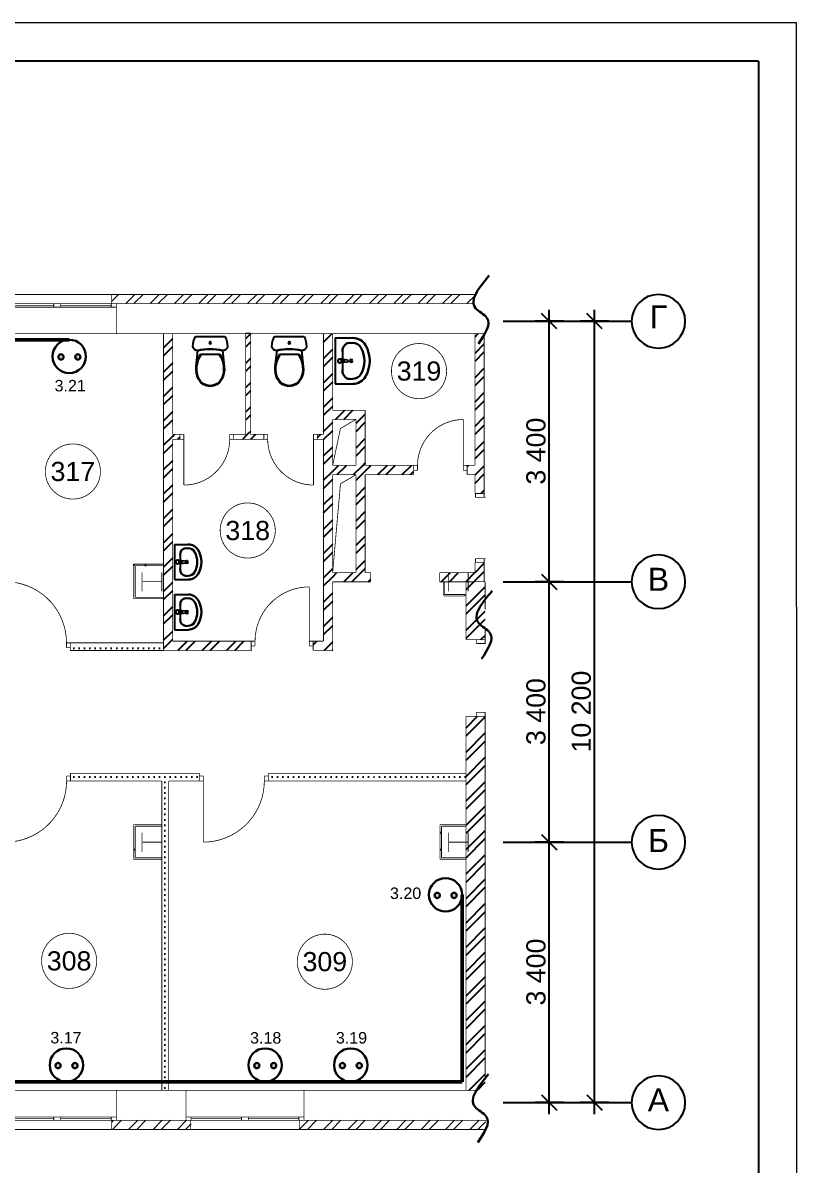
# Model space of a CAD drawing. Header units: millimetres. Extents: x 1781 to 2670, y 88 to 385.
# Drawn here: x 2569.3 to 2670.5, y 235.6 to 384.7 of the extents above; entities that cross this region are included whole.
import ezdxf
from ezdxf.enums import TextEntityAlignment as Align

# ---------------------------------------------------------------- set-up
doc = ezdxf.new("R2010")
doc.units = ezdxf.units.MM
doc.linetypes.add('DOUBLE_DASHED', pattern=[1093.611073, 529.166651, -211.666656, 141.111112, -211.666656])
for name, color, linetype in [('AIAOIEA_NOAIU', 7, 'Continuous'), ('DIMENSIONS', 7, 'Continuous'), ('ЛВС', 1, 'Continuous')]:
    doc.layers.add(name, color=color, linetype=linetype)
doc.styles.add('1', font='arial.ttf')
pattern_1 = [(45, (0, 0), (-159.09903, 159.09903), []), (45, (-53.03, 53.03), (-159.09903, 159.09903), [])]
pattern_2 = [(45, (-247.49, 247.49), (-111.36932, 111.36932), [0, -105, 0, -157.5]), (110, (-448.6, 209.19), (-148.00159, -53.86817), [0, -77, 0, -133])]
pattern_3 = [(0, (0, 0), (0, 69.999999), [0, -69.999999])]
pattern_4 = [(45, (-1192.0047, 2767.534), (-1.5909903, 1.5909903), []), (45, (-1192.535, 2768.0642), (-1.5909903, 1.5909903), [])]

# ---------------------------------------------------------------- blocks, each defined once
blk = doc.blocks.new('FILL_361')
at = {"layer": 'AIAOIEA_NOAIU', "linetype": 'Continuous'}
h = blk.add_hatch(dxfattribs=at)
h.set_pattern_fill('STEEL', scale=75, angle=45, style=0)
h.set_pattern_definition(pattern_1)
h.paths.add_polyline_path([(380181, -246473), (380061, -246353), (379926, -246353), (379926, -246473)], flags=0)
blk = doc.blocks.new('FILL_362')
at = {"layer": 'AIAOIEA_NOAIU', "linetype": 'Continuous'}
h = blk.add_hatch(dxfattribs=at)
h.set_pattern_fill('STEEL', scale=75, angle=45, style=0)
h.set_pattern_definition(pattern_1)
h.paths.add_polyline_path([(379116, -246473), (379116, -246353), (378093, -246353), (377973, -246473)], flags=0)
blk = doc.blocks.new('FILL_365')
at = {"layer": 'AIAOIEA_NOAIU', "linetype": 'Continuous'}
h = blk.add_hatch(dxfattribs=at)
h.set_pattern_fill('STEEL', scale=75, angle=45, style=0)
h.set_pattern_definition(pattern_1)
h.paths.add_polyline_path([(382040, -244178), (382040, -244058), (381938, -244058), (381938, -244178)], flags=0)
blk = doc.blocks.new('FILL_366')
at = {"layer": 'AIAOIEA_NOAIU', "linetype": 'Continuous'}
h = blk.add_hatch(dxfattribs=at)
h.set_pattern_fill('STEEL', scale=75, angle=45, style=0)
h.set_pattern_definition(pattern_1)
h.paths.add_polyline_path([(381238, -244178), (381238, -244058), (380181, -244058), (380181, -244178)], flags=0)
blk = doc.blocks.new('FILL_367')
at = {"layer": 'AIAOIEA_NOAIU', "linetype": 'Continuous'}
h = blk.add_hatch(dxfattribs=at)
h.set_pattern_fill('STEEL', scale=75, angle=45, style=0)
h.set_pattern_definition(pattern_1)
h.paths.add_polyline_path([(380061, -243717), (380061, -243652), (379981, -243652), (379981, -243717)], flags=0)
blk = doc.blocks.new('FILL_368')
at = {"layer": 'AIAOIEA_NOAIU', "linetype": 'Continuous'}
h = blk.add_hatch(dxfattribs=at)
h.set_pattern_fill('STEEL', scale=75, angle=45, style=0)
h.set_pattern_definition(pattern_1)
h.paths.add_polyline_path([(379281, -243717), (379281, -243652), (378887, -243652), (378887, -243717)], flags=0)
blk = doc.blocks.new('FILL_369')
at = {"layer": 'AIAOIEA_NOAIU', "linetype": 'Continuous'}
h = blk.add_hatch(dxfattribs=at)
h.set_pattern_fill('STEEL', scale=75, angle=45, style=0)
h.set_pattern_definition(pattern_1)
h.paths.add_polyline_path([(378187, -243717), (378187, -243652), (378093, -243652), (378093, -243717)], flags=0)
blk = doc.blocks.new('FILL_373')
at = {"layer": 'AIAOIEA_NOAIU', "linetype": 'Continuous'}
h = blk.add_hatch(dxfattribs=at)
h.set_pattern_fill('CUT_STONE', scale=350, style=0)
h.set_pattern_definition(pattern_2)
h.paths.add_polyline_path([(377973, -245349), (377582, -245349), (377602, -245369), (377973, -245369)], flags=0)
blk = doc.blocks.new('FILL_379')
at = {"layer": 'AIAOIEA_NOAIU', "linetype": 'Continuous'}
h = blk.add_hatch(dxfattribs=at)
h.set_pattern_fill('STEEL', scale=75, angle=45, style=0)
h.set_pattern_definition(pattern_1)
h.paths.add_polyline_path([(380181, -243458), (380486, -243458), (380606, -243338), (380181, -243338)], flags=0)
blk = doc.blocks.new('FILL_382')
at = {"layer": 'AIAOIEA_NOAIU', "linetype": 'Continuous'}
h = blk.add_hatch(dxfattribs=at)
h.set_pattern_fill('STEEL', scale=75, angle=45, style=0)
h.set_pattern_definition(pattern_1)
h.paths.add_polyline_path([(377973, -242338), (377973, -246473), (378093, -246353), (378093, -242338)], flags=0)
blk = doc.blocks.new('FILL_386')
at = {"layer": 'AIAOIEA_NOAIU', "linetype": 'Continuous'}
h = blk.add_hatch(dxfattribs=at)
h.set_pattern_fill('CUT_STONE', scale=350, style=0)
h.set_pattern_definition(pattern_2)
h.paths.add_polyline_path([(377582, -249200), (377949, -249200), (377949, -249180), (377602, -249180)], flags=0)
blk = doc.blocks.new('FILL_388')
at = {"layer": 'AIAOIEA_NOAIU', "linetype": 'Continuous'}
h = blk.add_hatch(dxfattribs=at)
h.set_pattern_fill('25__', scale=69.999999, style=0)
h.set_pattern_definition(pattern_3)
h.paths.add_polyline_path([(377949, -248178), (377949, -252218), (378039, -252218), (378039, -248178)], flags=0)
blk = doc.blocks.new('FILL_395')
at = {"layer": 'AIAOIEA_NOAIU', "linetype": 'Continuous'}
h = blk.add_hatch(dxfattribs=at)
h.set_pattern_fill('25__', scale=69.999999, style=0)
h.set_pattern_definition(pattern_3)
h.paths.add_polyline_path([(377973, -246475), (377973, -246375), (376757, -246375), (376757, -246475)], flags=0)
blk = doc.blocks.new('FILL_403')
at = {"layer": 'AIAOIEA_NOAIU', "linetype": 'Continuous'}
h = blk.add_hatch(dxfattribs=at)
h.set_pattern_fill('CUT_STONE', scale=350, style=0)
h.set_pattern_definition(pattern_2)
h.paths.add_polyline_path([(377582, -245349), (377582, -245800), (377602, -245780), (377602, -245369)], flags=0)
blk = doc.blocks.new('FILL_406')
at = {"layer": 'AIAOIEA_NOAIU', "linetype": 'Continuous'}
h = blk.add_hatch(dxfattribs=at)
h.set_pattern_fill('CUT_STONE', scale=350, style=0)
h.set_pattern_definition(pattern_2)
h.paths.add_polyline_path([(377582, -248749), (377582, -249200), (377602, -249180), (377602, -248769)], flags=0)
blk = doc.blocks.new('FILL_408')
at = {"layer": 'AIAOIEA_NOAIU', "linetype": 'Continuous'}
h = blk.add_hatch(dxfattribs=at)
h.set_pattern_fill('STEEL', scale=75, angle=45, style=0)
h.set_pattern_definition(pattern_1)
h.paths.add_polyline_path([(382040, -245578), (382160, -245578), (382160, -245325), (382040, -245325)], flags=0)
blk = doc.blocks.new('FILL_409')
at = {"layer": 'AIAOIEA_NOAIU', "linetype": 'Continuous'}
h = blk.add_hatch(dxfattribs=at)
h.set_pattern_fill('STEEL', scale=75, angle=45, style=0)
h.set_pattern_definition(pattern_1)
h.paths.add_polyline_path([(382040, -244425), (382160, -244425), (382160, -242338), (382040, -242338)], flags=0)
blk = doc.blocks.new('FILL_419')
at = {"layer": 'AIAOIEA_NOAIU', "linetype": 'Continuous'}
h = blk.add_hatch(dxfattribs=at)
h.set_pattern_fill('CUT_STONE', scale=350, style=0)
h.set_pattern_definition(pattern_2)
h.paths.add_polyline_path([(381582, -248749), (381582, -249200), (381602, -249180), (381602, -248769)], flags=0)
blk = doc.blocks.new('FILL_422')
at = {"layer": 'AIAOIEA_NOAIU', "linetype": 'Continuous'}
h = blk.add_hatch(dxfattribs=at)
h.set_pattern_fill('25__', scale=69.999999, style=0)
h.set_pattern_definition(pattern_3)
h.paths.add_polyline_path([(381922, -248178), (381922, -248078), (379340, -248078), (379340, -248178)], flags=0)
blk = doc.blocks.new('FILL_423')
at = {"layer": 'AIAOIEA_NOAIU', "linetype": 'Continuous'}
h = blk.add_hatch(dxfattribs=at)
h.set_pattern_fill('25__', scale=69.999999, style=0)
h.set_pattern_definition(pattern_3)
h.paths.add_polyline_path([(378440, -248178), (378440, -248078), (376757, -248078), (376757, -248178)], flags=0)
blk = doc.blocks.new('FILL_431')
at = {"layer": 'AIAOIEA_NOAIU', "linetype": 'Continuous'}
h = blk.add_hatch(dxfattribs=at)
h.set_pattern_fill('CUT_STONE', scale=350, style=0)
h.set_pattern_definition(pattern_2)
h.paths.add_polyline_path([(381922, -248749), (381582, -248749), (381602, -248769), (381922, -248769)], flags=0)
blk = doc.blocks.new('FILL_440')
at = {"layer": 'AIAOIEA_NOAIU', "linetype": 'Continuous'}
h = blk.add_hatch(dxfattribs=at)
h.set_pattern_fill('STEEL', scale=75, angle=45, style=0)
h.set_pattern_definition(pattern_1)
h.paths.add_polyline_path([(379046, -242332), (379046, -243652), (379111, -243652), (379111, -242332)], flags=0)
blk = doc.blocks.new('FILL_441')
at = {"layer": 'AIAOIEA_NOAIU', "linetype": 'Continuous'}
h = blk.add_hatch(dxfattribs=at)
h.set_pattern_fill('CUT_STONE', scale=350, style=0)
h.set_pattern_definition(pattern_2)
h.paths.add_polyline_path([(377582, -245800), (377973, -245800), (377973, -245780), (377602, -245780)], flags=0)
blk = doc.blocks.new('FILL_442')
at = {"layer": 'AIAOIEA_NOAIU', "linetype": 'Continuous'}
h = blk.add_hatch(dxfattribs=at)
h.set_pattern_fill('CUT_STONE', scale=350, style=0)
h.set_pattern_definition(pattern_2)
h.paths.add_polyline_path([(381633, -245763), (381910, -245763), (381910, -245743), (381633, -245743)], flags=0)
blk = doc.blocks.new('FILL_446')
at = {"layer": 'AIAOIEA_NOAIU', "linetype": 'Continuous'}
h = blk.add_hatch(dxfattribs=at)
h.set_pattern_fill('STEEL', scale=75, angle=45, style=0)
h.set_pattern_definition(pattern_1)
h.paths.add_polyline_path([(382040, -245578), (382040, -245458), (381577, -245458), (381577, -245578)], flags=0)
blk = doc.blocks.new('FILL_447')
at = {"layer": 'AIAOIEA_NOAIU', "linetype": 'Continuous'}
h = blk.add_hatch(dxfattribs=at)
h.set_pattern_fill('STEEL', scale=75, angle=45, style=0)
h.set_pattern_definition(pattern_1)
h.paths.add_polyline_path([(380677, -245578), (380677, -245458), (380181, -245458), (380181, -245578)], flags=0)
blk = doc.blocks.new('FILL_451')
at = {"layer": 'AIAOIEA_NOAIU', "linetype": 'Continuous'}
h = blk.add_hatch(dxfattribs=at)
h.set_pattern_fill('STEEL', scale=75, angle=45, style=0)
h.set_pattern_definition(pattern_1)
h.paths.add_polyline_path([(380061, -242338), (380061, -246353), (380181, -246473), (380181, -242338)], flags=0)
blk = doc.blocks.new('FILL_455')
at = {"layer": 'AIAOIEA_NOAIU', "linetype": 'Continuous'}
h = blk.add_hatch(dxfattribs=at)
h.set_pattern_fill('STEEL', scale=75, angle=45, style=0)
h.set_pattern_definition(pattern_1)
h.paths.add_polyline_path([(381922, -252218), (382172, -252218), (382172, -247333), (381922, -247333)], flags=0)
blk = doc.blocks.new('FILL_456')
at = {"layer": 'AIAOIEA_NOAIU', "linetype": 'Continuous'}
h = blk.add_hatch(dxfattribs=at)
h.set_pattern_fill('STEEL', scale=75, angle=45, style=0)
h.set_pattern_definition(pattern_1)
h.paths.add_polyline_path([(381922, -246333), (382172, -246333), (382172, -245578), (381922, -245578)], flags=0)
blk = doc.blocks.new('FILL_462')
at = {"layer": 'AIAOIEA_NOAIU', "linetype": 'Continuous'}
h = blk.add_hatch(dxfattribs=at)
h.set_pattern_fill('STEEL', scale=75, angle=45, style=0)
h.set_pattern_definition(pattern_1)
h.paths.add_polyline_path([(380486, -243458), (380486, -244058), (380606, -244058), (380606, -243338)], flags=0)
blk = doc.blocks.new('FILL_463')
at = {"layer": 'AIAOIEA_NOAIU', "linetype": 'Continuous'}
h = blk.add_hatch(dxfattribs=at)
h.set_pattern_fill('STEEL', scale=75, angle=45, style=0)
h.set_pattern_definition(pattern_1)
h.paths.add_polyline_path([(380486, -244178), (380486, -245458), (380606, -245458), (380606, -244178)], flags=0)
blk = doc.blocks.new('роз')
at = {"layer": 'ЛВС', "lineweight": 30}
h = blk.add_hatch(color=256, dxfattribs=at)
h.paths.add_polyline_path([(372144.46, -252846.29, 1), (372145.16, -252846.29, 1)])
h.paths.add_polyline_path([(372146.66, -252846.29, 1), (372147.36, -252846.29, 1)])
for centre, radius in [((372145.89, -252846.22), 2.18), ((372144.81, -252846.29), 0.347), ((372147.01, -252846.29), 0.347)]:
    blk.add_circle(centre, radius, dxfattribs=at)

msp = doc.modelspace()

# ---------------------------------------------------------------- hatches: boundary and pattern name
at = {"layer": 'AIAOIEA_NOAIU', "linetype": 'Continuous', "lineweight": 0}
h = msp.add_hatch(dxfattribs=at)
h.set_pattern_fill('STEEL', scale=0.75, angle=45, style=0)
h.set_pattern_definition(pattern_4)
h.paths.add_polyline_path([(2628.19, 348.12), (2628.19, 348.27), (2628.19, 348.44), (2628.22, 348.61), (2628.27, 348.78), (2628.33, 348.96), (2628.4, 349.14), (2628.46, 349.26), (2580.94, 349.26), (2580.94, 348.12)])
h = msp.add_hatch(dxfattribs=at)
h.set_pattern_fill('STEEL', scale=0.75, angle=45, style=0)
h.set_pattern_definition(pattern_4)
h.paths.add_polyline_path([(2580.95, 240.26), (2591.31, 240.26), (2591.31, 241.46), (2580.95, 241.46)], flags=0)
h = msp.add_hatch(dxfattribs=at)
h.set_pattern_fill('STEEL', scale=0.75, angle=45, style=0)
h.set_pattern_definition(pattern_4)
h.paths.add_polyline_path([(2629.77, 240.26), (2629.77, 241.46), (2605.38, 241.46), (2605.38, 240.26)])

# ---------------------------------------------------------------- linework, layer by layer
at = {"linetype": 'Continuous', "lineweight": 20}
for p, q in [((2670.39, 384.72), (2250.46, 384.72)), ((2670.46, 87.72), (2670.39, 384.72))]:
    msp.add_line(p, q, dxfattribs=at)
for p, q in [((2665.39, 379.72), (2270.39, 379.72)), ((2665.46, 92.72), (2665.46, 379.72))]:
    msp.add_line(p, q)
at = {"layer": 'AIAOIEA_NOAIU', "color": 7, "linetype": 'Continuous'}
for p, q in [((2591.58, 342.81), (2591.64, 343.14)), ((2591.64, 343.14), (2591.74, 343.47)), ((2591.74, 343.47), (2591.88, 343.77)), ((2591.88, 343.77), (2595.74, 343.77)), ((2595.74, 343.77), (2595.88, 343.47)), ((2595.88, 343.47), (2595.98, 343.14)), ((2595.98, 343.14), (2596.04, 342.81)), ((2601.9, 342.81), (2601.96, 343.14)), ((2601.96, 343.14), (2602.06, 343.47)), ((2602.06, 343.47), (2602.2, 343.77)), ((2602.2, 343.77), (2606.07, 343.77)), ((2606.07, 343.77), (2606.2, 343.47)), ((2606.2, 343.47), (2606.3, 343.14)), ((2606.3, 343.14), (2606.36, 342.81)), ((2610.14, 343.59), (2610.14, 337.59)), ((2610.14, 343.59), (2612.43, 343.59)), ((2591.56, 342.48), (2591.58, 342.81)), ((2591.61, 342.25), (2591.56, 342.48)), ((2591.76, 342.07), (2591.61, 342.25)), ((2591.97, 341.96), (2591.76, 342.07)), ((2592.21, 341.96), (2591.97, 341.96)), ((2591.98, 339.84), (2592.21, 341.96)), ((2595.41, 341.96), (2595.64, 339.84)), ((2595.65, 341.96), (2595.41, 341.96)), ((2595.86, 342.07), (2595.65, 341.96)), ((2596.01, 342.25), (2595.86, 342.07)), ((2596.06, 342.48), (2596.01, 342.25)), ((2596.04, 342.81), (2596.06, 342.48)), ((2601.88, 342.48), (2601.9, 342.81)), ((2601.94, 342.25), (2601.88, 342.48)), ((2602.08, 342.07), (2601.94, 342.25)), ((2602.3, 341.96), (2602.08, 342.07)), ((2602.3, 339.84), (2602.54, 341.96)), ((2602.54, 341.96), (2602.3, 341.96)), ((2605.73, 341.96), (2605.97, 339.84)), ((2605.97, 341.96), (2605.73, 341.96)), ((2606.18, 342.07), (2605.97, 341.96)), ((2606.33, 342.25), (2606.18, 342.07)), ((2606.38, 342.48), (2606.33, 342.25)), ((2606.36, 342.81), (2606.38, 342.48)), ((2611.07, 341.78), (2611.07, 339.4)), ((2611.98, 342.94), (2612.43, 342.94)), ((2591.98, 339.84), (2592.05, 340.27)), ((2592.05, 340.27), (2592.17, 340.69)), ((2592.06, 339.84), (2592.14, 340.27)), ((2592.14, 340.27), (2592.26, 340.69)), ((2592.17, 340.69), (2592.35, 341.09)), ((2592.26, 340.69), (2592.44, 341.09)), ((2592.35, 341.09), (2592.56, 341.47)), ((2592.44, 341.09), (2592.66, 341.47)), ((2592.56, 341.47), (2595.06, 341.47)), ((2594.96, 341.47), (2595.18, 341.09)), ((2595.06, 341.47), (2595.28, 341.09)), ((2595.18, 341.09), (2595.36, 340.69)), ((2595.28, 341.09), (2595.45, 340.69)), ((2595.36, 340.69), (2595.49, 340.27)), ((2595.45, 340.69), (2595.57, 340.27)), ((2595.49, 340.27), (2595.56, 339.84)), ((2595.57, 340.27), (2595.64, 339.84)), ((2602.3, 339.84), (2602.38, 340.27)), ((2602.38, 340.27), (2602.5, 340.69)), ((2602.38, 339.84), (2602.46, 340.27)), ((2602.46, 340.27), (2602.58, 340.69)), ((2602.5, 340.69), (2602.67, 341.09)), ((2602.58, 340.69), (2602.76, 341.09)), ((2602.67, 341.09), (2602.89, 341.47)), ((2602.76, 341.09), (2602.98, 341.47)), ((2602.89, 341.47), (2605.38, 341.47)), ((2605.28, 341.47), (2605.51, 341.09)), ((2605.38, 341.47), (2605.6, 341.09)), ((2605.51, 341.09), (2605.68, 340.69)), ((2605.6, 341.09), (2605.77, 340.69)), ((2605.68, 340.69), (2605.81, 340.27)), ((2605.77, 340.69), (2605.89, 340.27)), ((2605.81, 340.27), (2605.88, 339.84)), ((2605.89, 340.27), (2605.97, 339.84)), ((2610.73, 340.83), (2610.68, 340.83)), ((2610.73, 340.35), (2610.68, 340.35)), ((2611.14, 340.8), (2610.73, 340.83)), ((2611.14, 340.38), (2610.73, 340.35)), ((2610.97, 340.45), (2610.97, 340.73)), ((2610.97, 340.73), (2611.11, 340.73)), ((2610.97, 340.45), (2610.97, 340.73)), ((2611.11, 340.45), (2610.97, 340.45)), ((2611.76, 340.7), (2611.23, 340.77)), ((2611.23, 340.41), (2611.76, 340.48)), ((2591.96, 339.42), (2591.98, 339.84)), ((2592.01, 339), (2591.96, 339.42)), ((2592.12, 338.59), (2592.01, 339)), ((2592.05, 339.42), (2592.06, 339.84)), ((2592.09, 339.01), (2592.05, 339.42)), ((2592.19, 338.61), (2592.09, 339.01)), ((2592.28, 338.2), (2592.12, 338.59)), ((2592.35, 338.23), (2592.19, 338.61)), ((2595.43, 338.61), (2595.27, 338.23)), ((2595.5, 338.59), (2595.34, 338.2)), ((2595.53, 339.01), (2595.43, 338.61)), ((2595.61, 339), (2595.5, 338.59)), ((2595.57, 339.42), (2595.53, 339.01)), ((2595.56, 339.84), (2595.57, 339.42)), ((2595.66, 339.42), (2595.61, 339)), ((2595.64, 339.84), (2595.66, 339.42)), ((2602.29, 339.42), (2602.3, 339.84)), ((2602.33, 339), (2602.29, 339.42)), ((2602.44, 338.59), (2602.33, 339)), ((2602.37, 339.42), (2602.38, 339.84)), ((2602.41, 339.01), (2602.37, 339.42)), ((2602.52, 338.61), (2602.41, 339.01)), ((2602.6, 338.2), (2602.44, 338.59)), ((2602.68, 338.23), (2602.52, 338.61)), ((2605.75, 338.61), (2605.59, 338.23)), ((2605.83, 338.59), (2605.66, 338.2)), ((2605.85, 339.01), (2605.75, 338.61)), ((2605.93, 339), (2605.83, 338.59)), ((2605.9, 339.42), (2605.85, 339.01)), ((2605.88, 339.84), (2605.9, 339.42)), ((2605.98, 339.42), (2605.93, 339)), ((2605.97, 339.84), (2605.98, 339.42)), ((2611.07, 339.4), (2611.07, 339.4)), ((2592.55, 337.82), (2592.28, 338.2)), ((2592.61, 337.87), (2592.35, 338.23)), ((2592.91, 337.52), (2592.55, 337.82)), ((2592.95, 337.59), (2592.61, 337.87)), ((2593.34, 337.34), (2592.91, 337.52)), ((2593.37, 337.41), (2592.95, 337.59)), ((2593.81, 337.27), (2593.34, 337.34)), ((2593.81, 337.35), (2593.37, 337.41)), ((2594.26, 337.41), (2593.81, 337.35)), ((2594.28, 337.34), (2593.81, 337.27)), ((2594.67, 337.59), (2594.26, 337.41)), ((2594.71, 337.52), (2594.28, 337.34)), ((2595.01, 337.87), (2594.67, 337.59)), ((2595.07, 337.82), (2594.71, 337.52)), ((2595.27, 338.23), (2595.01, 337.87)), ((2595.34, 338.2), (2595.07, 337.82)), ((2602.87, 337.82), (2602.6, 338.2)), ((2602.93, 337.87), (2602.68, 338.23)), ((2603.23, 337.52), (2602.87, 337.82)), ((2603.28, 337.59), (2602.93, 337.87)), ((2603.67, 337.34), (2603.23, 337.52)), ((2603.69, 337.41), (2603.28, 337.59)), ((2604.13, 337.27), (2603.67, 337.34)), ((2604.13, 337.35), (2603.69, 337.41)), ((2604.58, 337.41), (2604.13, 337.35)), ((2604.6, 337.34), (2604.13, 337.27)), ((2604.99, 337.59), (2604.58, 337.41)), ((2605.03, 337.52), (2604.6, 337.34)), ((2605.34, 337.87), (2604.99, 337.59)), ((2605.4, 337.82), (2605.03, 337.52)), ((2605.59, 338.23), (2605.34, 337.87)), ((2605.66, 338.2), (2605.4, 337.82)), ((2610.14, 337.59), (2612.43, 337.59)), ((2611.98, 338.24), (2612.43, 338.24)), ((2589.16, 316.64), (2589.16, 312.04)), ((2589.16, 316.64), (2590.94, 316.64)), ((2590.58, 316.14), (2590.94, 316.14)), ((2589.88, 315.25), (2589.88, 313.43)), ((2589.54, 314.58), (2589.49, 314.58)), ((2589.54, 314.1), (2589.49, 314.1)), ((2589.95, 314.55), (2589.54, 314.58)), ((2589.95, 314.13), (2589.54, 314.1)), ((2589.78, 314.2), (2589.78, 314.47)), ((2589.78, 314.47), (2589.92, 314.47)), ((2589.78, 314.2), (2589.78, 314.47)), ((2589.92, 314.2), (2589.78, 314.2)), ((2589.88, 313.43), (2589.88, 313.43)), ((2590.57, 314.45), (2590.04, 314.51)), ((2590.04, 314.16), (2590.57, 314.23)), ((2589.16, 312.04), (2590.94, 312.04)), ((2590.58, 312.54), (2590.94, 312.54)), ((2589.16, 310.1), (2589.16, 305.5)), ((2589.16, 310.1), (2590.94, 310.1)), ((2589.88, 308.71), (2589.88, 306.89)), ((2590.58, 309.6), (2590.94, 309.6)), ((2589.54, 308.04), (2589.49, 308.04)), ((2589.54, 307.56), (2589.49, 307.57)), ((2589.95, 308.01), (2589.54, 308.04)), ((2589.95, 307.59), (2589.54, 307.56)), ((2589.78, 307.67), (2589.78, 307.94)), ((2589.78, 307.94), (2589.92, 307.94)), ((2589.78, 307.67), (2589.78, 307.94)), ((2589.92, 307.67), (2589.78, 307.67)), ((2590.57, 307.91), (2590.04, 307.98)), ((2590.04, 307.63), (2590.57, 307.69)), ((2589.88, 306.89), (2589.88, 306.89)), ((2590.58, 306), (2590.94, 306)), ((2589.16, 305.5), (2590.94, 305.5))]:
    msp.add_line(p, q, dxfattribs=at)
at = {"layer": 'AIAOIEA_NOAIU', "color": 7, "linetype": 'Continuous', "lineweight": 30, "const_width": 0.1}
for points in [[(2580.94, 349.26), (2566.74, 349.26)], [(2580.94, 348.06), (2580.94, 349.26)], [(2628.46, 349.26), (2580.94, 349.26)], [(2581.54, 348.06), (2566.14, 348.06)], [(2581.54, 347.61), (2566.14, 347.61)], [(2566.81, 347.84), (2573.4, 347.84)], [(2573.4, 348.06), (2573.4, 347.61)], [(2574.29, 348.06), (2574.29, 347.61)], [(2580.88, 347.84), (2574.29, 347.84)], [(2580.88, 348.06), (2580.88, 347.61)], [(2628.2, 348.06), (2580.94, 348.06)], [(2581.54, 344.16), (2581.54, 348.06)], [(2566.14, 344.16), (2581.54, 344.16)], [(2581.54, 344.16), (2629.69, 344.16)], [(2587.72, 344.16), (2587.72, 302.81)], [(2588.92, 344.16), (2587.72, 344.16)], [(2588.92, 331.01), (2588.92, 344.16)], [(2598.45, 344.22), (2598.45, 331.01)], [(2599.1, 344.22), (2598.45, 344.22)], [(2599.1, 331.01), (2599.1, 344.22)], [(2608.6, 344.16), (2608.6, 331.01)], [(2609.8, 344.16), (2608.6, 344.16)], [(2609.8, 334.15), (2609.8, 344.16)], [(2628.39, 344.16), (2628.39, 326.95)], [(2629.59, 344.16), (2628.39, 344.16)], [(2629.59, 323.28), (2629.59, 344.16)], [(2614.05, 334.15), (2609.8, 334.15)], [(2614.05, 326.95), (2614.05, 334.15)], [(2609.8, 332.95), (2612.85, 332.95)], [(2609.8, 326.95), (2609.8, 332.95)], [(2610.82, 331.77), (2612.85, 332.95)], [(2612.85, 332.95), (2612.85, 326.95)], [(2626.87, 326.95), (2626.87, 332.94)], [(2589.87, 331.01), (2588.92, 331.01)], [(2589.87, 331.01), (2589.87, 330.36)], [(2590.37, 331), (2589.87, 331)], [(2589.87, 331), (2589.87, 330.36)], [(2590.37, 330.36), (2590.37, 331)], [(2596.36, 330.36), (2596.36, 331)], [(2596.36, 331), (2596.87, 331)], [(2596.87, 331.01), (2596.87, 330.36)], [(2598.45, 331.01), (2596.87, 331.01)], [(2596.87, 331), (2596.87, 330.36)], [(2600.81, 331.01), (2599.1, 331.01)], [(2600.81, 331.01), (2600.81, 330.36)], [(2601.32, 331), (2600.81, 331)], [(2600.81, 331), (2600.81, 330.36)], [(2601.32, 330.36), (2601.32, 331)], [(2607.3, 330.36), (2607.3, 331)], [(2607.3, 331), (2607.81, 331)], [(2607.81, 331.01), (2607.81, 330.36)], [(2608.6, 331.01), (2607.81, 331.01)], [(2607.81, 331), (2607.81, 330.36)], [(2609.8, 326.95), (2610.82, 331.77)], [(2588.92, 330.36), (2589.87, 330.36)], [(2588.92, 304.01), (2588.92, 330.36)], [(2589.87, 330.36), (2590.37, 330.36)], [(2590.37, 330.36), (2590.37, 324.38)], [(2596.87, 330.36), (2596.36, 330.36)], [(2596.87, 330.36), (2600.81, 330.36)], [(2600.81, 330.36), (2601.32, 330.36)], [(2607.81, 330.36), (2607.3, 330.36)], [(2607.3, 330.36), (2607.3, 324.38)], [(2607.81, 330.36), (2608.6, 330.36)], [(2608.6, 330.36), (2608.6, 304.01)], [(2612.85, 326.95), (2609.8, 326.95)], [(2620.37, 326.95), (2614.05, 326.95)], [(2620.37, 326.95), (2620.88, 326.95)], [(2620.37, 326.32), (2620.37, 326.95)], [(2620.37, 326.95), (2620.37, 325.75)], [(2620.88, 326.95), (2620.88, 326.32)], [(2627.37, 326.95), (2626.87, 326.95)], [(2626.87, 326.95), (2626.87, 326.32)], [(2627.37, 326.32), (2627.37, 326.95)], [(2627.37, 326.95), (2627.37, 325.75)], [(2628.39, 326.95), (2627.37, 326.95)], [(2609.8, 325.75), (2612.85, 325.75)], [(2609.8, 312.95), (2609.8, 325.75)], [(2610.82, 324.55), (2612.85, 325.73)], [(2612.85, 325.75), (2612.85, 312.95)], [(2614.05, 325.75), (2620.37, 325.75)], [(2614.05, 312.95), (2614.05, 325.75)], [(2620.88, 326.32), (2620.37, 326.32)], [(2626.87, 326.32), (2627.37, 326.32)], [(2627.37, 325.75), (2628.39, 325.75)], [(2628.39, 325.75), (2628.39, 323.28)], [(2609.8, 312.95), (2610.82, 324.55)], [(2629.59, 323.28), (2628.39, 323.28)], [(2628.45, 322.78), (2628.45, 323.28)], [(2628.45, 323.28), (2629.59, 323.28)], [(2629.59, 322.78), (2628.45, 322.78)], [(2629.59, 323.28), (2629.59, 322.78)], [(2629.59, 314.78), (2628.45, 314.78)], [(2628.45, 314.78), (2628.45, 314.28)], [(2629.59, 314.28), (2629.59, 314.78)], [(2629.59, 314.78), (2629.77, 314.78)], [(2587.72, 314.05), (2583.82, 314.05)], [(2583.82, 314.05), (2583.82, 309.54)], [(2584.02, 313.85), (2587.72, 313.85)], [(2584.02, 309.74), (2584.02, 313.85)], [(2587.72, 313.85), (2587.72, 314.05)], [(2629.59, 314.28), (2628.39, 314.28)], [(2628.39, 314.28), (2628.39, 312.95)], [(2628.45, 314.28), (2629.59, 314.28)], [(2629.59, 311.76), (2629.59, 314.28)], [(2584.92, 310.5), (2584.92, 313.01)], [(2584.99, 311.76), (2587.5, 311.76)], [(2587.5, 310.5), (2587.5, 313.01)], [(2612.85, 312.95), (2609.8, 312.95)], [(2609.8, 311.75), (2614.76, 311.75)], [(2609.8, 302.81), (2609.8, 311.75)], [(2614.76, 312.95), (2614.05, 312.95)], [(2614.76, 311.81), (2614.76, 312.95)], [(2614.76, 312.95), (2614.76, 311.75)], [(2623.76, 311.81), (2623.76, 312.95)], [(2623.76, 312.95), (2623.76, 311.75)], [(2628.39, 312.95), (2623.76, 312.95)], [(2623.76, 311.75), (2628.39, 311.75)], [(2624.24, 311.75), (2624.24, 310.1)], [(2624.44, 311.75), (2624.24, 311.75)], [(2624.44, 310.1), (2624.44, 311.75)], [(2624.92, 310.5), (2624.92, 313.01)], [(2624.99, 311.76), (2627.5, 311.76)], [(2629.71, 311.76), (2627.21, 311.76)], [(2627.21, 311.76), (2627.21, 304.2)], [(2627.5, 310.5), (2627.5, 313.01)], [(2628.39, 311.76), (2629.59, 311.76)], [(2628.39, 311.75), (2628.39, 311.76)], [(2629.71, 308.16), (2629.71, 311.76)], [(2606.75, 304.01), (2606.75, 311.09)], [(2583.82, 309.54), (2587.72, 309.54)], [(2587.72, 309.74), (2584.02, 309.74)], [(2587.72, 309.54), (2587.72, 309.74)], [(2624.24, 310.1), (2624.33, 310.1)], [(2624.33, 310.1), (2624.33, 309.9)], [(2624.33, 309.9), (2627.1, 309.9)], [(2627.1, 310.1), (2624.44, 310.1)], [(2627.1, 309.9), (2627.1, 310.1)], [(2629.77, 308.16), (2629.71, 308.16)], [(2629.71, 305.66), (2629.77, 305.66)], [(2629.71, 304.2), (2629.71, 305.66)], [(2629.71, 304.2), (2627.21, 304.2)], [(2628.57, 303.7), (2628.57, 304.2)], [(2628.57, 304.2), (2629.71, 304.2)], [(2629.71, 304.2), (2629.71, 303.7)], [(2575.56, 303.78), (2575.05, 303.78)], [(2575.05, 303.78), (2575.05, 303.15)], [(2575.05, 303.15), (2575.56, 303.15)], [(2575.56, 303.15), (2575.56, 303.78)], [(2575.56, 303.78), (2575.56, 302.78)], [(2587.72, 303.78), (2575.56, 303.78)], [(2575.56, 302.78), (2587.72, 302.78)], [(2587.72, 302.78), (2587.72, 303.78)], [(2587.72, 302.81), (2599.16, 302.81)], [(2599.16, 304.01), (2588.92, 304.01)], [(2599.16, 304.01), (2599.67, 304.01)], [(2599.16, 303.37), (2599.16, 304.01)], [(2599.16, 304.01), (2599.16, 302.81)], [(2599.67, 303.37), (2599.16, 303.37)], [(2599.67, 304.01), (2599.67, 303.37)], [(2607.26, 304.01), (2606.75, 304.01)], [(2606.75, 304.01), (2606.75, 303.37)], [(2606.75, 303.37), (2607.26, 303.37)], [(2607.26, 303.37), (2607.26, 304.01)], [(2607.26, 304.01), (2607.26, 302.81)], [(2608.6, 304.01), (2607.26, 304.01)], [(2607.26, 302.81), (2609.8, 302.81)], [(2629.71, 303.7), (2628.57, 303.7)], [(2629.71, 303.7), (2629.77, 303.7)], [(2629.71, 294.2), (2627.21, 294.2)], [(2627.21, 294.2), (2627.21, 245.36)], [(2629.71, 294.7), (2628.57, 294.7)], [(2628.57, 294.7), (2628.57, 294.2)], [(2628.57, 294.2), (2629.71, 294.2)], [(2629.71, 294.2), (2629.71, 294.7)], [(2629.71, 246.92), (2629.71, 294.2)], [(2575.06, 285.75), (2575.06, 286.39)], [(2575.06, 286.39), (2575.57, 286.39)], [(2575.57, 286.75), (2575.57, 285.75)], [(2592.39, 286.75), (2575.57, 286.75)], [(2575.57, 286.39), (2575.57, 285.75)], [(2592.39, 286.75), (2592.39, 285.75)], [(2592.9, 286.39), (2592.39, 286.39)], [(2592.39, 286.39), (2592.39, 285.75)], [(2592.9, 285.75), (2592.9, 286.39)], [(2600.88, 285.75), (2600.88, 286.39)], [(2600.88, 286.39), (2601.39, 286.39)], [(2601.39, 286.75), (2601.39, 285.75)], [(2627.21, 286.75), (2601.39, 286.75)], [(2601.39, 286.39), (2601.39, 285.75)], [(2627.21, 285.75), (2627.21, 286.75)], [(2575.57, 285.75), (2575.06, 285.75)], [(2575.57, 285.75), (2587.49, 285.75)], [(2587.49, 285.75), (2587.49, 245.36)], [(2588.39, 245.36), (2588.39, 285.75)], [(2588.39, 285.75), (2592.39, 285.75)], [(2592.39, 285.75), (2592.9, 285.75)], [(2592.9, 285.75), (2592.9, 277.77)], [(2601.39, 285.75), (2600.88, 285.75)], [(2601.39, 285.75), (2627.21, 285.75)], [(2587.49, 280.05), (2583.82, 280.05)], [(2583.82, 280.05), (2583.82, 275.54)], [(2584.02, 279.85), (2587.49, 279.85)], [(2584.02, 275.74), (2584.02, 279.85)], [(2584.92, 276.5), (2584.92, 279.01)], [(2587.49, 279.85), (2587.49, 280.05)], [(2587.5, 276.5), (2587.5, 279.01)], [(2623.82, 280.05), (2623.82, 275.54)], [(2627.21, 280.05), (2623.82, 280.05)], [(2624.02, 275.74), (2624.02, 279.85)], [(2624.02, 279.85), (2627.21, 279.85)], [(2624.92, 276.5), (2624.92, 279.01)], [(2627.21, 279.85), (2627.21, 280.05)], [(2627.5, 276.5), (2627.5, 279.01)], [(2584.99, 277.76), (2587.5, 277.76)], [(2624.99, 277.76), (2627.5, 277.76)], [(2583.82, 275.54), (2587.49, 275.54)], [(2587.49, 275.74), (2584.02, 275.74)], [(2587.49, 275.54), (2587.49, 275.74)], [(2623.82, 275.54), (2627.21, 275.54)], [(2627.21, 275.74), (2624.02, 275.74)], [(2627.21, 275.54), (2627.21, 275.74)], [(2629.67, 266.28), (2629.77, 266.33)], [(2629.67, 265.08), (2629.77, 265.13)], [(2629.67, 263.86), (2629.77, 263.86)], [(2629.67, 260.86), (2629.77, 260.86)], [(2629.67, 257.86), (2629.77, 257.86)], [(2581.55, 245.36), (2566.15, 245.36)], [(2581.55, 241.46), (2581.55, 245.36)], [(2590.65, 245.36), (2581.55, 245.36)], [(2587.49, 245.36), (2588.39, 245.36)], [(2590.65, 241.46), (2590.65, 245.36)], [(2606.05, 245.36), (2590.65, 245.36)], [(2606.05, 241.46), (2606.05, 245.36)], [(2627.21, 245.36), (2606.05, 245.36)], [(2627.21, 245.36), (2628.57, 245.36)], [(2566.15, 241.9), (2581.55, 241.9)], [(2566.81, 241.68), (2573.4, 241.68)], [(2573.4, 241.46), (2573.4, 241.9)], [(2574.29, 241.46), (2574.29, 241.9)], [(2580.88, 241.68), (2574.29, 241.68)], [(2580.88, 241.46), (2580.88, 241.9)], [(2590.65, 241.9), (2606.05, 241.9)], [(2591.31, 241.46), (2591.31, 241.9)], [(2591.31, 241.68), (2597.9, 241.68)], [(2597.9, 241.46), (2597.9, 241.9)], [(2598.79, 241.46), (2598.79, 241.9)], [(2605.38, 241.68), (2598.79, 241.68)], [(2605.38, 241.46), (2605.38, 241.9)], [(2566.15, 241.46), (2581.55, 241.46)], [(2566.75, 240.26), (2580.95, 240.26)], [(2580.95, 240.26), (2580.95, 241.46)], [(2580.95, 241.46), (2590.65, 241.46)], [(2580.95, 240.26), (2591.25, 240.26)], [(2590.65, 241.46), (2606.05, 241.46)], [(2591.25, 241.46), (2590.65, 241.46)], [(2591.25, 240.26), (2591.25, 241.46)], [(2591.25, 240.26), (2605.45, 240.26)], [(2605.45, 240.26), (2605.45, 241.46)], [(2605.45, 241.46), (2630.05, 241.46)], [(2605.45, 240.26), (2629.77, 240.26)]]:
    msp.add_lwpolyline(points, dxfattribs=at)
for points in [[(2626.87, 332.94, 0.414214), (2620.88, 326.95, 0.414214)], [(2590.37, 324.38, 0.414214), (2596.36, 330.36, 0.414214)], [(2601.32, 330.36, 0.414214), (2607.3, 324.38, 0.414214)], [(2629.77, 322.78, 0.005527), (2629.59, 322.78)], [(2575.05, 303.78, 0.414214), (2567.07, 311.76, 0.414214)], [(2606.75, 311.09, 0.414214), (2599.67, 304.01, 0.414214)], [(2629.71, 294.7, 0.001566), (2629.77, 294.7, 0.001566)], [(2567.07, 277.77, 0.414214), (2575.06, 285.75, 0.414214)], [(2592.9, 277.77, 0.414214), (2600.88, 285.75, 0.414214)]]:
    msp.add_lwpolyline(points, format="xyb", dxfattribs=at)
at = {"layer": 'AIAOIEA_NOAIU', "color": 7, "linetype": 'Continuous'}
for centre, radius, start, end in [((2593.81, 342.95), 0.15, 0, 180), ((2604.13, 342.95), 0.15, 0, 180), ((2593.81, 342.95), 0.15, 180, 0), ((2604.13, 342.95), 0.15, 180, 0), ((2610.72, 340.59), 0.25, 69.2856, 290.7144), ((2610.72, 340.59), 0.24, 97.8374, 261.8967), ((2611.11, 340.59), 0.136, 270, 90), ((2611.11, 340.59), 0.211, 275.1696, 84.8304), ((2611.12, 340.59), 0.211, 275.1696, 84.8304), ((2611.75, 340.59), 0.112, 277.1389, 82.8611), ((2612.21, 340.59), 0.175, 0, 180), ((2612.21, 340.59), 0.175, 180, 0), ((2589.53, 314.34), 0.25, 69.2856, 290.7144), ((2589.53, 314.34), 0.24, 97.8374, 261.8967), ((2589.92, 314.34), 0.136, 270, 90), ((2589.92, 314.34), 0.211, 275.1696, 84.8304), ((2589.93, 314.34), 0.211, 275.1696, 84.8304), ((2590.56, 314.34), 0.112, 277.1389, 82.8611), ((2590.77, 314.34), 0.175, 0, 180), ((2590.77, 314.34), 0.175, 180, 0), ((2589.53, 307.8), 0.25, 69.2856, 290.7144), ((2589.53, 307.8), 0.24, 97.8374, 261.8967), ((2589.92, 307.8), 0.136, 270, 90), ((2589.92, 307.8), 0.211, 275.1696, 84.8304), ((2589.93, 307.8), 0.211, 275.1696, 84.8304), ((2590.56, 307.8), 0.112, 277.1389, 82.8611), ((2590.77, 307.8), 0.175, 0, 180), ((2590.77, 307.8), 0.175, 180, 0)]:
    msp.add_arc(centre, radius, start, end, dxfattribs=at)
at = {"layer": 'AIAOIEA_NOAIU', "color": 7, "linetype": 'Continuous', "lineweight": 30}
for centre, major_axis, ratio, start_param, end_param in [((2612.43, 341.78), (1.89, 0), 0.956522, 0.496975, 1.570796), ((2593.81, 334.3), (-8.03, 0), 0.97416, 4.511964, 4.91281), ((2604.13, 334.3), (-8.03, 0), 0.97416, 4.511964, 4.91281), ((2611.98, 341.78), (0, 1.16), 0.784675, 0, 1.570796), ((2612.43, 341.78), (1.21, 0), 0.956522, 0.496975, 1.570796), ((2610.14, 340.59), (3.82, 0), 0.956522, 5.78621, 6.78016), ((2610.14, 340.59), (4.5, 0), 0.956522, 5.78621, 6.78016), ((2611.98, 339.4), (0, -1.16), 0.784675, 4.712389, 6.283185), ((2612.43, 339.4), (1.21, 0), 0.956522, 4.712389, 5.78621), ((2612.43, 339.4), (1.89, 0), 0.956522, 4.712389, 5.78621), ((2590.58, 315.25), (0, 0.889), 0.796047, 0, 1.570796), ((2590.94, 315.25), (1.47, 0), 0.942857, 0.496975, 1.570796), ((2590.94, 315.25), (0.943, 0), 0.942857, 0.496975, 1.570796), ((2589.16, 314.34), (2.97, 0), 0.942857, 5.78621, 6.78016), ((2589.16, 314.34), (3.5, 0), 0.942857, 5.78621, 6.78016), ((2590.58, 313.43), (0, -0.889), 0.796047, 4.712389, 6.283185), ((2590.94, 313.43), (0.943, 0), 0.942857, 4.712389, 5.78621), ((2590.94, 313.43), (1.47, 0), 0.942857, 4.712389, 5.78621), ((2590.58, 308.71), (0, 0.889), 0.796047, 0, 1.570796), ((2590.94, 308.71), (1.47, 0), 0.942857, 0.496975, 1.570796), ((2590.94, 308.71), (0.943, 0), 0.942857, 0.496975, 1.570796), ((2589.16, 307.8), (2.97, 0), 0.942857, 5.78621, 6.78016), ((2589.16, 307.8), (3.5, 0), 0.942857, 5.78621, 6.78016), ((2590.58, 306.89), (0, -0.889), 0.796047, 4.712389, 6.283185), ((2590.94, 306.89), (0.943, 0), 0.942857, 4.712389, 5.78621), ((2590.94, 306.89), (1.47, 0), 0.942857, 4.712389, 5.78621)]:
    msp.add_ellipse(centre, major_axis=major_axis, ratio=ratio, start_param=start_param, end_param=end_param, dxfattribs=at)
at = {"layer": 'Defpoints', "color": 6, "lineweight": 30}
for points in [[(2630.24, 351.72), (2628.47, 347.48), (2629.94, 346.22), (2628.85, 342.84)], [(2630.64, 310.59), (2628.87, 306.35), (2630.33, 305.1), (2629.25, 301.71)], [(2630.16, 247.46), (2628.39, 243.22), (2629.85, 241.96), (2628.77, 238.57)]]:
    msp.add_spline(points, degree=3, dxfattribs=at)
at = {"layer": 'DIMENSIONS', "color": 7, "linetype": 'Continuous'}
for p, q in [((2639.09, 344.76), (2637.09, 346.76)), ((2638.09, 345.76), (2638.09, 347.26)), ((2645.01, 344.76), (2643.01, 346.76)), ((2644.01, 345.76), (2644.01, 347.26)), ((2639.96, 345.76), (2636.21, 345.76)), ((2638.09, 311.76), (2638.09, 345.76)), ((2645.88, 345.76), (2642.13, 345.76)), ((2644.01, 243.76), (2644.01, 345.76)), ((2639.96, 311.76), (2636.21, 311.76)), ((2637.09, 312.76), (2639.09, 310.76)), ((2638.09, 277.76), (2638.09, 311.76)), ((2639.96, 277.76), (2636.21, 277.76)), ((2637.09, 278.76), (2639.09, 276.76)), ((2638.09, 243.76), (2638.09, 277.76)), ((2637.09, 244.76), (2639.09, 242.76)), ((2643.01, 244.76), (2645.01, 242.76)), ((2639.96, 243.76), (2636.21, 243.76)), ((2638.09, 242.26), (2638.09, 243.76)), ((2645.88, 243.76), (2642.13, 243.76)), ((2644.01, 242.26), (2644.01, 243.76))]:
    msp.add_line(p, q, dxfattribs=at)
at = {"layer": 'DIMENSIONS', "color": 7, "linetype": 'DOUBLE_DASHED'}
for p, q in [((2632.06, 345.76), (2648.84, 345.76)), ((2632.06, 311.76), (2648.84, 311.76)), ((2632.06, 277.76), (2648.84, 277.76)), ((2632.06, 243.76), (2648.84, 243.76))]:
    msp.add_line(p, q, dxfattribs=at)
at = {"layer": 'DIMENSIONS', "color": 7, "linetype": 'Continuous', "lineweight": 30, "const_width": 0.1}
for points in [[(2624.68, 339.26, 1), (2617.48, 339.26, 1)], [(2579.48, 326.15, 1), (2572.28, 326.15, 1)], [(2602.31, 318.45, 1), (2595.11, 318.45, 1)], [(2578.99, 262.27, 1), (2571.79, 262.27, 1)], [(2612.38, 262.16, 1), (2605.18, 262.16, 1)]]:
    msp.add_lwpolyline(points, format="xyb", close=True, dxfattribs=at)
at = {"layer": 'DIMENSIONS', "color": 7, "linetype": 'Continuous'}
for centre, start, end in [((2652.34, 345.76), 0, 180), ((2652.34, 345.76), 180, 0), ((2652.34, 311.76), 0, 180), ((2652.34, 311.76), 180, 0), ((2652.34, 277.76), 0, 180), ((2652.34, 277.76), 180, 0), ((2652.34, 243.76), 0, 180), ((2652.34, 243.76), 180, 0)]:
    msp.add_arc(centre, 3.5, start, end, dxfattribs=at)
at = {"layer": 'ЛВС', "linetype": 'Continuous', "lineweight": 50}
for p, q in [((2368.16, 343.36), (2575.4, 343.36)), ((2626.72, 246.48), (2626.72, 270.89)), ((2316.06, 246.48), (2626.72, 246.48))]:
    msp.add_line(p, q, dxfattribs=at)

# ---------------------------------------------------------------- block references
at = {"layer": 'AIAOIEA_NOAIU', "xscale": 0.01000000000931323, "yscale": 0.01000000000931323, "zscale": 0.01}
for name in ['FILL_382', 'FILL_440', 'FILL_451', 'FILL_409', 'FILL_379', 'FILL_462', 'FILL_369', 'FILL_368', 'FILL_367', 'FILL_366', 'FILL_365', 'FILL_463', 'FILL_373', 'FILL_403', 'FILL_408', 'FILL_447', 'FILL_446', 'FILL_456', 'FILL_441', 'FILL_442', 'FILL_395', 'FILL_362', 'FILL_361', 'FILL_455', 'FILL_423', 'FILL_422', 'FILL_388', 'FILL_406', 'FILL_419', 'FILL_431', 'FILL_386']:
    msp.add_blockref(name, (-1192, 2767.53), dxfattribs=at)
at = {"layer": 'ЛВС', "lineweight": 30}
for p in [(-369570.48, 253187.4), (-369521.35, 253117.11), (-369570.86, 253094.89), (-369544.91, 253094.89), (-369533.73, 253094.89)]:
    msp.add_blockref('роз', p, dxfattribs=at)

# ---------------------------------------------------------------- texts
at = {"layer": 'DIMENSIONS', "color": 7, "lineweight": 0, "style": '1'}
for s, p in [('Г', (2652.34, 347.83)), ('В', (2652.34, 313.58)), ('Б', (2652.34, 279.47)), ('А', (2652.34, 245.61))]:
    msp.add_text(s, height=3, dxfattribs=at).set_placement(p, align=Align.TOP_CENTER)
for s, p in [('319', (2621.08, 338.02)), ('317', (2575.88, 324.91)), ('318', (2598.71, 317.2)), ('308', (2575.39, 261.02)), ('309', (2608.78, 260.92))]:
    msp.add_text(s, height=2.5, dxfattribs=at).set_placement(p, align=Align.CENTER)
for s, p in [('3\xa0400', (2637.59, 324.44)), ('10\xa0200', (2643.51, 289.47)), ('3\xa0400', (2637.59, 290.44)), ('3\xa0400', (2637.59, 256.44))]:
    msp.add_text(s, height=2.5, rotation=90, dxfattribs=at).set_placement(p)
at = {"layer": 'ЛВС', "lineweight": 0, "style": '1'}
for s, p in [('3.21', (2573.49, 336.61)), ('3.20', (2617.29, 270.35)), ('3.17', (2572.94, 251.49)), ('3.18', (2599.02, 251.47)), ('3.19', (2610.22, 251.48))]:
    msp.add_text(s, height=1.5, dxfattribs=at).set_placement(p)

doc.saveas('drawing.dxf')
